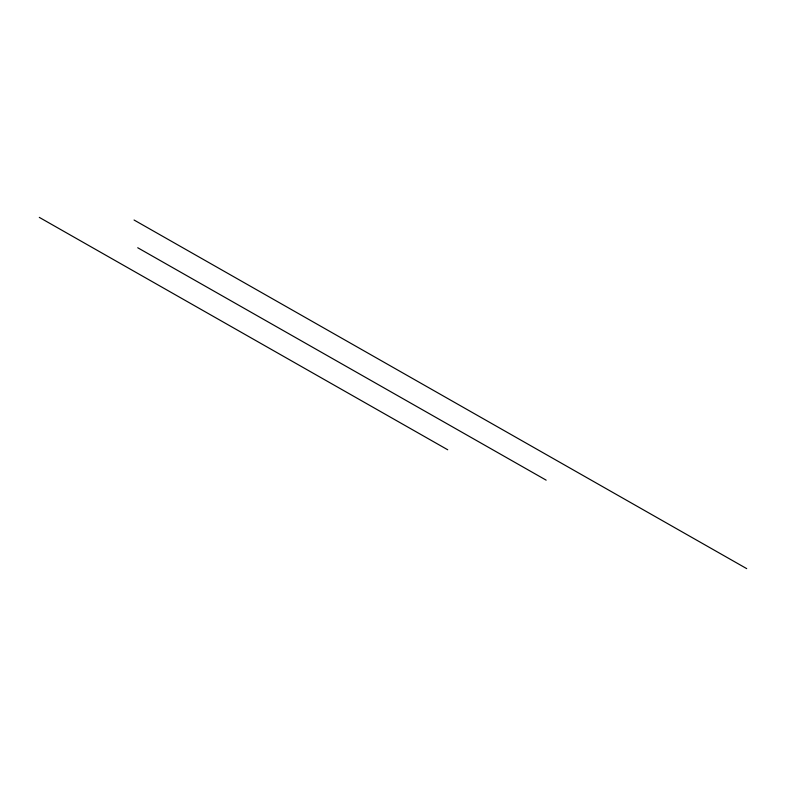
<?xml version="1.0" encoding="UTF-8"?>
<svg xmlns="http://www.w3.org/2000/svg" width="786" height="786" viewBox="0 0 786 786"><rect width="100%" height="100%" fill="white"/><g stroke="black" fill="none" stroke-linecap="round" stroke-linejoin="round"><path stroke-width="1.18" d="M134.052 220.011L746.7 568.622M137.727 247.747L546.162 480.158M39.3 217.378L447.735 449.779"/></g></svg>
